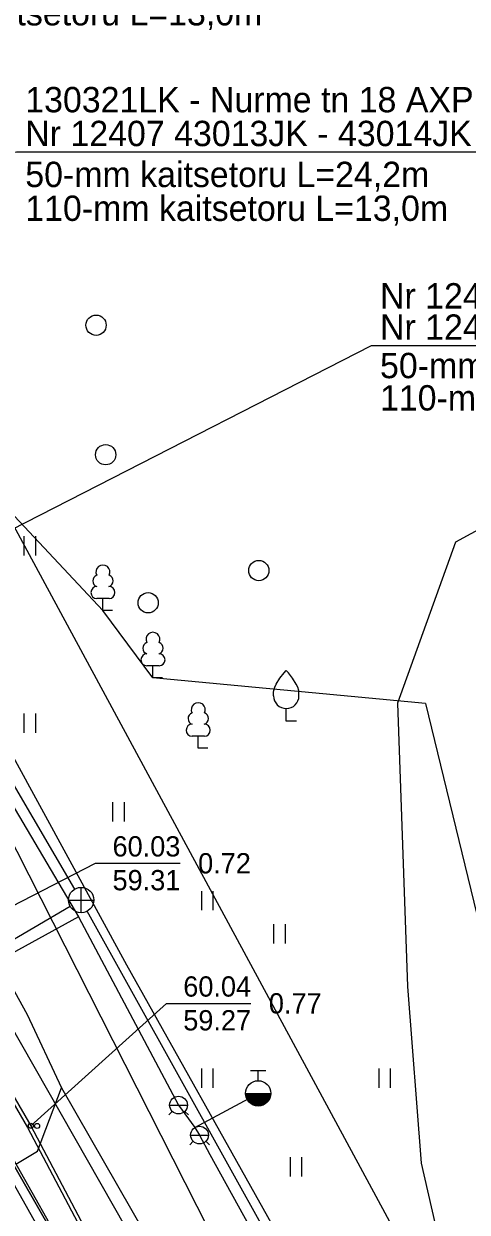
# Model space of a CAD drawing. Extents: x 639606 to 640670, y 6454775 to 6455795.
# Drawn here: x 640463.76 to 640481.26, y 6455168.71 to 6455215.59 of the extents above; entities that cross this region are included whole.
import ezdxf

# ---------------------------------------------------------------- set-up
doc = ezdxf.new("R2010")
doc.units = 0
for name, color, linetype in [('AED', 7, 'Continuous'), ('HALJASTUS', 7, 'Continuous'), ('KKAEV', 7, 'Continuous'), ('KTRASS', 7, 'Continuous'), ('MOOTMPUNKT', 7, 'Continuous'), ('MOOTPIIR', 7, 'Continuous'), ('MPKAABEL', 7, 'Continuous'), ('PIIR', 7, 'Continuous'), ('PUU', 7, 'Continuous'), ('RELJEEF', 7, 'Continuous'), ('SITRASS', 7, 'Continuous'), ('TEE', 7, 'Continuous'), ('VKAEV', 7, 'Continuous'), ('VTRASS', 7, 'Continuous')]:
    doc.layers.add(name, color=color, linetype=linetype)

msp = doc.modelspace()

# ---------------------------------------------------------------- linework, layer by layer
at = {"layer": 'AED'}
msp.add_line((640462.093, 6455172.074), (640465.938, 6455165.279), dxfattribs=at)
msp.add_lwpolyline([(640459.157, 6455178.139), (640462.503, 6455172.282), (640466.347, 6455165.486), (640465.938, 6455165.279)], dxfattribs=at)
at = {"layer": 'HALJASTUS'}
for p, q in [((640463.772, 6455195.381), (640463.772, 6455194.619)), ((640464.228, 6455195.381), (640464.228, 6455194.619)), ((640463.772, 6455188.381), (640463.772, 6455187.619)), ((640464.228, 6455188.381), (640464.228, 6455187.619)), ((640467.272, 6455184.881), (640467.272, 6455184.119)), ((640467.728, 6455184.881), (640467.728, 6455184.119)), ((640470.772, 6455181.381), (640470.772, 6455180.619)), ((640471.228, 6455181.381), (640471.228, 6455180.619)), ((640473.62, 6455180.067), (640473.62, 6455179.306)), ((640474.075, 6455180.067), (640474.075, 6455179.306)), ((640470.772, 6455174.381), (640470.772, 6455173.619)), ((640471.228, 6455174.381), (640471.228, 6455173.619)), ((640477.772, 6455174.381), (640477.772, 6455173.619)), ((640478.228, 6455174.381), (640478.228, 6455173.619)), ((640474.272, 6455170.881), (640474.272, 6455170.119)), ((640474.728, 6455170.881), (640474.728, 6455170.119))]:
    msp.add_line(p, q, dxfattribs=at)
msp.add_lwpolyline([(640479.622, 6455188.782), (640468.863, 6455189.789), (640466.889, 6455192.443), (640459.118, 6455200.718), (640455.182, 6455206.915), (640454.182, 6455213.858), (640450.837, 6455218.747), (640449.766, 6455221.623)], dxfattribs=at)
for centre in [(640466.617, 6455203.699), (640466.996, 6455198.592), (640473.039, 6455194.02), (640468.672, 6455192.75)]:
    msp.add_circle(centre, 0.4, dxfattribs=at)
at = {"layer": 'KKAEV'}
for p, q in [((640466.029, 6455180.525), (640466.029, 6455181.525)), ((640465.529, 6455181.025), (640466.529, 6455181.025))]:
    msp.add_line(p, q, dxfattribs=at)
msp.add_circle((640466.029, 6455181.025), 0.5, dxfattribs=at)
at = {"layer": 'KTRASS'}
msp.add_line((640465.597, 6455180.772), (640460.109, 6455177.56), dxfattribs=at)
for points in [[(640465.776, 6455181.457), (640456.771, 6455196.848)], [(640478.926, 6455157.809), (640466.272, 6455180.588)]]:
    msp.add_lwpolyline(points, dxfattribs=at)
at = {"layer": 'MOOTMPUNKT'}
for centre in [(640464.045, 6455172.122), (640464.288, 6455172.114)]:
    msp.add_circle(centre, 0.1, dxfattribs=at)
at = {"layer": 'MOOTPIIR'}
msp.add_lwpolyline([(640437.935, 6455233.312), (640447.842, 6455213.787), (640473.905, 6455162.421), (640498.283, 6455120.747), (640484.809, 6455093.285), (640481.607, 6455090.821), (640470.214, 6455095.65), (640477.108, 6455109.148), (640487.633, 6455124.091), (640472.449, 6455144.904), (640466.048, 6455146.616), (640460.199, 6455166.824), (640453.699, 6455168.92), (640440.07, 6455188.883), (640437.371, 6455190.057), (640436.688, 6455207.087), (640430.443, 6455208.838), (640430.726, 6455209.81), (640440.597, 6455212.245), (640438.163, 6455222.116)], dxfattribs=at)
at = {"layer": 'MPKAABEL'}
for points in [[(640494.904, 6455210.522), (640463.471, 6455210.522), (640445.928, 6455206.863)], [(640509.114, 6455202.883), (640477.469, 6455202.883), (640453.606, 6455190.687)], [(640459.947, 6455179.062), (640466.6, 6455182.475), (640469.934, 6455182.475)], [(640459.305, 6455178.828), (640460.058, 6455178.875), (640460.134, 6455178.83), (640464.045, 6455172.122), (640467.751, 6455165.103), (640474.601, 6455153.431), (640479.728, 6455145.613), (640486.224, 6455134.707), (640490.91, 6455126.836), (640492.144, 6455124.476), (640491.905, 6455123.556), (640491.686, 6455123.216), (640491.428, 6455123.065)], [(640459.305, 6455178.828), (640460.058, 6455178.875), (640460.134, 6455178.83), (640464.045, 6455172.122), (640467.751, 6455165.103), (640474.601, 6455153.431), (640479.728, 6455145.613), (640480.028, 6455145.109)], [(640459.305, 6455178.828), (640459.928, 6455178.747), (640460.024, 6455178.72), (640460.077, 6455178.666), (640463.914, 6455172.049), (640467.62, 6455165.03), (640474.474, 6455153.352), (640479.546, 6455145.669), (640479.602, 6455145.531), (640479.56, 6455145.446), (640478.905, 6455145.103)], [(640459.305, 6455178.828), (640459.928, 6455178.747), (640460.024, 6455178.72), (640460.077, 6455178.666), (640463.914, 6455172.049), (640467.62, 6455165.03), (640474.474, 6455153.352), (640479.546, 6455145.669), (640479.602, 6455145.531), (640479.56, 6455145.446), (640478.905, 6455145.103)], [(640464.045, 6455172.122), (640469.392, 6455176.949), (640472.725, 6455176.949)]]:
    msp.add_lwpolyline(points, dxfattribs=at)
at = {"layer": 'PIIR'}
for points in [[(640417.56, 6455228.58), (640431.9, 6455225.28), (640446.43, 6455200.02), (640459.03, 6455178.12), (640471.47, 6455156.43), (640487.03, 6455129.6), (640490.12, 6455125.49), (640517.82, 6455077.55), (640526.08, 6455063.27), (640522.15, 6455046.21), (640516.02, 6455005.37), (640510.82, 6454972.59), (640508.55, 6454969.83), (640524.81, 6454965.49), (640527.38, 6454996.48), (640532.73, 6455020.93), (640538.21, 6455045.31), (640544.72, 6455069.11), (640530.69, 6455072.21), (640497.25, 6455133.32), (640487.2, 6455151.68), (640439.44, 6455240.07), (640439.44, 6455252.98)], [(640471.47, 6455156.43), (640459.03, 6455178.12), (640413.24, 6455152.38), (640439.97, 6455138.31)]]:
    msp.add_lwpolyline(points, close=True, dxfattribs=at)
at = {"layer": 'PUU'}
for p, q in [((640467.129, 6455192.918), (640466.649, 6455192.918)), ((640466.889, 6455192.443), (640466.889, 6455192.918)), ((640467.269, 6455192.443), (640466.889, 6455192.443)), ((640469.103, 6455190.264), (640468.623, 6455190.264)), ((640468.863, 6455189.789), (640468.863, 6455190.264)), ((640469.243, 6455189.789), (640468.863, 6455189.789)), ((640474.123, 6455188.078), (640474.123, 6455188.578)), ((640474.523, 6455188.078), (640474.123, 6455188.078)), ((640470.89, 6455187.486), (640470.41, 6455187.486)), ((640470.65, 6455187.011), (640470.65, 6455187.486)), ((640471.03, 6455187.011), (640470.65, 6455187.011))]:
    msp.add_line(p, q, dxfattribs=at)
for points in [[(640473.623, 6455189.078), (640473.623, 6455189.228), (640473.633, 6455189.293), (640473.668, 6455189.423), (640473.728, 6455189.543), (640473.873, 6455189.778), (640474.033, 6455189.983), (640474.123, 6455190.078)], [(640474.623, 6455189.078), (640474.623, 6455189.228), (640474.613, 6455189.293), (640474.578, 6455189.423), (640474.518, 6455189.543), (640474.373, 6455189.778), (640474.213, 6455189.983), (640474.123, 6455190.078)]]:
    msp.add_lwpolyline(points, dxfattribs=at)
for centre, radius, start, end in [((640466.889, 6455193.963), 0.277, 332.5799, 207.4201), ((640466.719, 6455193.615), 0.233, 109.0217, 253.1415), ((640467.059, 6455193.615), 0.233, 286.8508, 70.9859), ((640466.651, 6455193.155), 0.238, 90.0016, 269.3953), ((640467.126, 6455193.155), 0.238, 270.6047, 89.9984), ((640468.863, 6455191.309), 0.277, 332.5799, 207.4201), ((640468.693, 6455190.962), 0.233, 109.0217, 253.1415), ((640469.033, 6455190.962), 0.233, 286.8508, 70.9859), ((640468.625, 6455190.502), 0.238, 90.0016, 269.3953), ((640469.1, 6455190.502), 0.238, 270.6047, 89.9984), ((640474.123, 6455189.078), 0.5, 180, 0), ((640470.65, 6455188.531), 0.277, 332.5799, 207.4201), ((640470.412, 6455187.724), 0.238, 90.0016, 269.3953), ((640470.48, 6455188.184), 0.233, 109.0217, 253.1415), ((640470.82, 6455188.184), 0.233, 286.8508, 70.9859), ((640470.887, 6455187.724), 0.238, 270.6047, 89.9984)]:
    msp.add_arc(centre, radius, start, end, dxfattribs=at)
at = {"layer": 'RELJEEF'}
msp.add_lwpolyline([(640479.622, 6455188.782), (640481.647, 6455180.45), (640488.627, 6455176.19), (640495.258, 6455174.02), (640502.371, 6455172.974)], dxfattribs=at)
at = {"layer": 'SITRASS'}
for points in [[(640429.414, 6455210.172), (640429.795, 6455210.613), (640430.247, 6455210.764), (640433.039, 6455210.335), (640437.265, 6455209.045), (640443.61, 6455206.606), (640447.282, 6455204.984), (640450.926, 6455198.998), (640456.71, 6455187.712), (640459.282, 6455183.307), (640461.604, 6455178.935), (640469.338, 6455165.371), (640472.915, 6455158.437), (640475.563, 6455154.116), (640476.594, 6455151.364), (640484.238, 6455140.379), (640484.673, 6455139.657), (640488.786, 6455132.83), (640491.427, 6455127.939), (640492.57, 6455122.156), (640500.063, 6455109.358), (640501.251, 6455107.206)], [(640526.129, 6455197.339), (640487.632, 6455198.849), (640480.799, 6455195.143), (640478.509, 6455188.794)], [(640478.509, 6455188.794), (640478.91, 6455177.612), (640479.439, 6455170.641), (640481.349, 6455162.324), (640484.524, 6455155.798), (640487.329, 6455151.235), (640489.441, 6455147.559), (640491.928, 6455142.366), (640494.145, 6455136.431), (640493.573, 6455124.612), (640504.323, 6455104.866)]]:
    msp.add_lwpolyline(points, dxfattribs=at)
at = {"layer": 'TEE'}
for points in [[(640445.822, 6455219.945), (640450.948, 6455210.312), (640456.559, 6455199.332), (640462.131, 6455188.866), (640467.813, 6455178.475), (640473.564, 6455168.209)], [(640442.556, 6455218.281), (640447.208, 6455208.371), (640452.949, 6455197.472), (640458.293, 6455186.656), (640463.903, 6455176.51), (640465.248, 6455173.611)], [(640463.452, 6455170.604), (640464.302, 6455171.114), (640465.248, 6455173.611), (640474.145, 6455158.119), (640472.082, 6455157.024), (640471.41, 6455156.682)]]:
    msp.add_lwpolyline(points, dxfattribs=at)
at = {"layer": 'VKAEV'}
for p, q in [((640472.714, 6455174.299), (640473.314, 6455174.299)), ((640473.014, 6455173.899), (640473.014, 6455174.299)), ((640472.514, 6455173.399), (640473.514, 6455173.399)), ((640469.624, 6455172.689), (640469.484, 6455172.549)), ((640469.521, 6455172.936), (640470.221, 6455172.936)), ((640470.118, 6455172.689), (640470.258, 6455172.549)), ((640470.35, 6455171.755), (640471.05, 6455171.755)), ((640470.453, 6455171.508), (640470.313, 6455171.368)), ((640470.947, 6455171.508), (640471.087, 6455171.368))]:
    msp.add_line(p, q, dxfattribs=at)
for centre, radius in [((640473.014, 6455173.399), 0.5), ((640469.871, 6455172.936), 0.35), ((640470.7, 6455171.755), 0.35)]:
    msp.add_circle(centre, radius, dxfattribs=at)
for radius in [0.475, 0.45, 0.425, 0.4, 0.375, 0.35, 0.325, 0.3, 0.275, 0.25, 0.225, 0.2, 0.175, 0.15, 0.125, 0.1, 0.075, 0.05]:
    msp.add_arc((640473.014, 6455173.399), radius, 180, 0, dxfattribs=at)
at = {"layer": 'VTRASS'}
msp.add_line((640470.514, 6455172.058), (640473.014, 6455173.399), dxfattribs=at)
for points in [[(640456.345, 6455196.567), (640465.928, 6455180.358), (640460.534, 6455177.407)], [(640465.928, 6455180.358), (640469.871, 6455172.936), (640470.514, 6455172.058), (640470.7, 6455171.755), (640471.104, 6455170.99), (640478.524, 6455157.551), (640473.419, 6455155.152)]]:
    msp.add_lwpolyline(points, dxfattribs=at)

# ---------------------------------------------------------------- texts
at = {"layer": 'MPKAABEL'}
for s, height, p in [('110-mm kaitsetoru L=13,0m', 1, (640456.491, 6455215.525)), ('130321LK - Nurme tn 18 AXPK4G25 L=24,2m', 1, (640463.824, 6455212.097)), ('Nr 12407 43013JK - 43014JK AXPK4G120 L=91,0m', 1, (640463.824, 6455210.762)), ('50-mm kaitsetoru L=24,2m', 1, (640463.824, 6455209.148)), ('110-mm kaitsetoru L=13,0m', 1, (640463.824, 6455207.813)), ('Nr 12409 43014JK - 130321LK AXPK4G35 L=30,0m', 1, (640477.822, 6455204.358)), ('Nr 12407 43013JK - 43014JK AXPK4G120 L=91,0m', 1, (640477.822, 6455203.124)), ('50-mm kaitsetoru L=30,0m', 1, (640477.822, 6455201.609)), ('110-mm kaitsetoru L=28,0m', 1, (640477.822, 6455200.334)), ('60.03', 0.8, (640467.267, 6455182.742)), ('0.72', 0.8, (640470.644, 6455182.075)), ('59.31', 0.8, (640467.267, 6455181.409)), ('60.04', 0.8, (640470.058, 6455177.215)), ('0.77', 0.8, (640473.435, 6455176.549)), ('59.27', 0.8, (640470.058, 6455175.882))]:
    msp.add_text(s, height=height, dxfattribs=at).set_placement(p)

doc.saveas('drawing.dxf')
